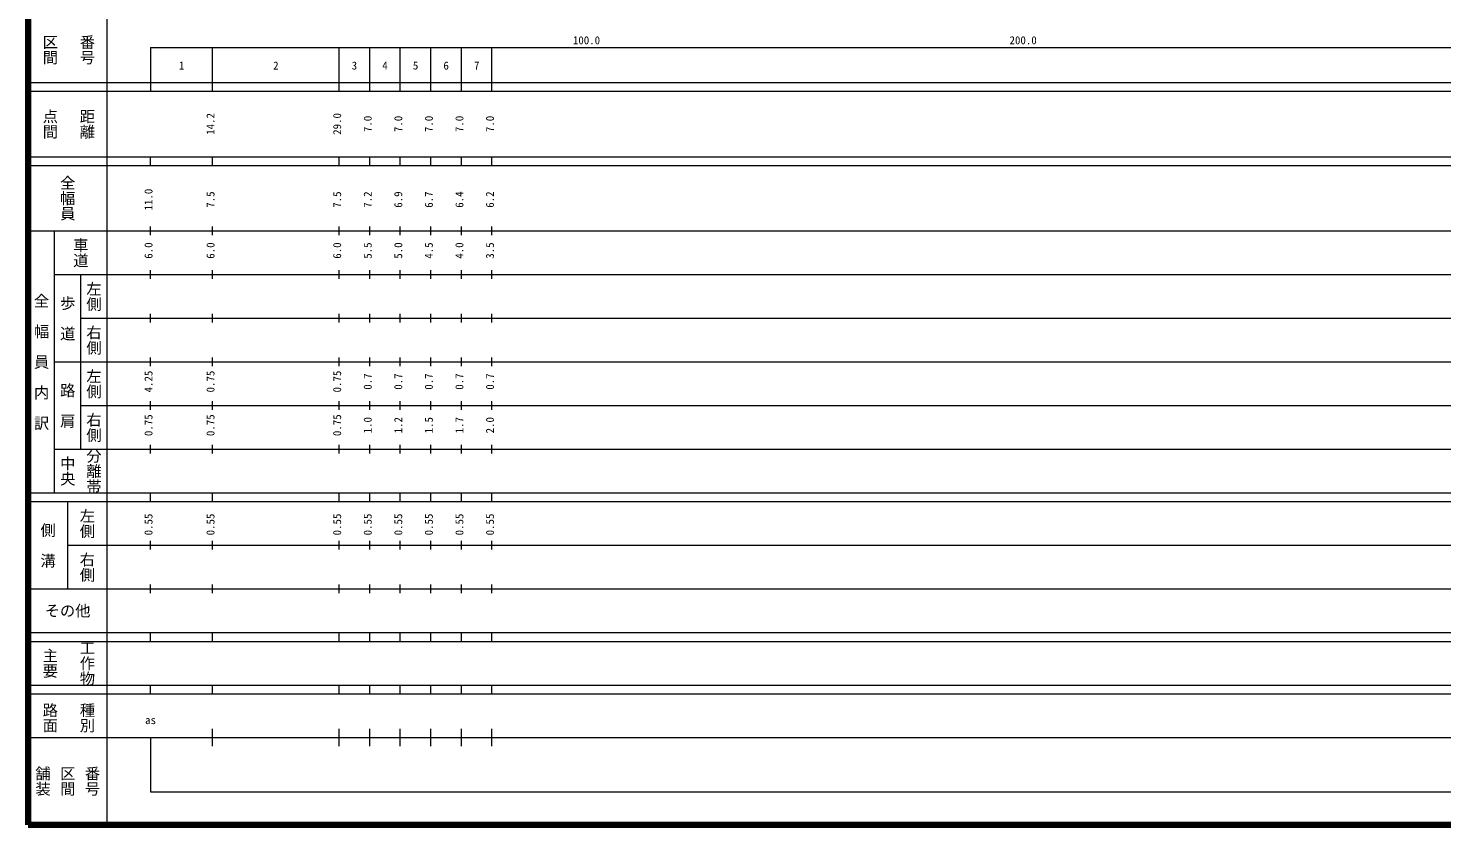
# Model space of a CAD drawing. Units: millimetres on the paper, enlarged 1000 times. Extents: x 40000 to 680000, y 20000 to 380000.
# Drawn here: x 40000 to 363711, y 20000 to 202409 of the extents above; entities that cross this region are included whole.
import ezdxf
from ezdxf.enums import TextEntityAlignment as Align

# ---------------------------------------------------------------- set-up
doc = ezdxf.new("R2010")
doc.units = ezdxf.units.MM
doc.header["$LTSCALE"] = 1000
doc.layers.add('M-TTL', color=2, linetype='Continuous', lineweight=140)
doc.layers.add('M-TTL-BAND', color=7, linetype='Continuous', lineweight=13)
doc.styles.add('@ＭＳ ゴシック', font='')
doc.styles.add('ＭＳ ゴシック', font='')
doc.styles.get('@ＭＳ ゴシック').set_extended_font_data('@MS Gothic')
doc.styles.get('ＭＳ ゴシック').set_extended_font_data('MS Gothic')

msp = doc.modelspace()

# ---------------------------------------------------------------- linework, layer by layer
at = {"layer": 'M-TTL'}
for p, q in [((40000, 380000), (40000, 20000)), ((40000, 20000), (680000, 20000))]:
    msp.add_line(p, q, dxfattribs=at)
at = {"layer": 'M-TTL-BAND'}
for p, q in [((58000, 370000), (58000, 20000)), ((68000, 198000), (579000, 198000)), ((68000, 198000), (68000, 188000)), ((82200, 188000), (82200, 198000)), ((111200, 188000), (111200, 198000)), ((118200, 188000), (118200, 198000)), ((125200, 188000), (125200, 198000)), ((132200, 188000), (132200, 198000)), ((139200, 188000), (139200, 198000)), ((146200, 188000), (146200, 198000)), ((40000, 190000), (579000, 190000)), ((40000, 188000), (579000, 188000)), ((40000, 173000), (579000, 173000)), ((68000, 171000), (68000, 173000)), ((82200, 171000), (82200, 173000)), ((111200, 171000), (111200, 173000)), ((118200, 171000), (118200, 173000)), ((125200, 171000), (125200, 173000)), ((132200, 171000), (132200, 173000)), ((139200, 171000), (139200, 173000)), ((146200, 171000), (146200, 173000)), ((40000, 171000), (579000, 171000)), ((40000, 156000), (579000, 156000)), ((46000, 96000), (46000, 156000)), ((68000, 155000), (68000, 157000)), ((82200, 155000), (82200, 157000)), ((111200, 155000), (111200, 157000)), ((118200, 155000), (118200, 157000)), ((125200, 155000), (125200, 157000)), ((132200, 155000), (132200, 157000)), ((139200, 155000), (139200, 157000)), ((146200, 155000), (146200, 157000)), ((46000, 146000), (579000, 146000)), ((52000, 146000), (52000, 106000)), ((68000, 145000), (68000, 147000)), ((82200, 145000), (82200, 147000)), ((111200, 145000), (111200, 147000)), ((118200, 145000), (118200, 147000)), ((125200, 145000), (125200, 147000)), ((132200, 145000), (132200, 147000)), ((139200, 145000), (139200, 147000)), ((146200, 145000), (146200, 147000)), ((52000, 136000), (579000, 136000)), ((68000, 135000), (68000, 137000)), ((82200, 135000), (82200, 137000)), ((111200, 135000), (111200, 137000)), ((118200, 135000), (118200, 137000)), ((125200, 135000), (125200, 137000)), ((132200, 135000), (132200, 137000)), ((139200, 135000), (139200, 137000)), ((146200, 135000), (146200, 137000)), ((68000, 125000), (68000, 127000)), ((82200, 125000), (82200, 127000)), ((111200, 125000), (111200, 127000)), ((118200, 125000), (118200, 127000)), ((125200, 125000), (125200, 127000)), ((132200, 125000), (132200, 127000)), ((139200, 125000), (139200, 127000)), ((146200, 125000), (146200, 127000)), ((46000, 126000), (579000, 126000)), ((68000, 115000), (68000, 117000)), ((82200, 115000), (82200, 117000)), ((111200, 115000), (111200, 117000)), ((118200, 115000), (118200, 117000)), ((125200, 115000), (125200, 117000)), ((132200, 115000), (132200, 117000)), ((139200, 115000), (139200, 117000)), ((146200, 115000), (146200, 117000)), ((52000, 116000), (579000, 116000)), ((68000, 105000), (68000, 107000)), ((82200, 105000), (82200, 107000)), ((111200, 105000), (111200, 107000)), ((118200, 105000), (118200, 107000)), ((125200, 105000), (125200, 107000)), ((132200, 105000), (132200, 107000)), ((139200, 105000), (139200, 107000)), ((146200, 105000), (146200, 107000)), ((46000, 106000), (579000, 106000)), ((40000, 96000), (579000, 96000)), ((40000, 94000), (579000, 94000)), ((49000, 94000), (49000, 74000)), ((68000, 94000), (68000, 96000)), ((82200, 94000), (82200, 96000)), ((111200, 94000), (111200, 96000)), ((118200, 94000), (118200, 96000)), ((125200, 94000), (125200, 96000)), ((132200, 94000), (132200, 96000)), ((139200, 94000), (139200, 96000)), ((146200, 94000), (146200, 96000)), ((68000, 83000), (68000, 85000)), ((82200, 83000), (82200, 85000)), ((111200, 83000), (111200, 85000)), ((118200, 83000), (118200, 85000)), ((125200, 83000), (125200, 85000)), ((132200, 83000), (132200, 85000)), ((139200, 83000), (139200, 85000)), ((146200, 83000), (146200, 85000)), ((49000, 84000), (579000, 84000)), ((68000, 73000), (68000, 75000)), ((82200, 73000), (82200, 75000)), ((111200, 73000), (111200, 75000)), ((118200, 73000), (118200, 75000)), ((125200, 73000), (125200, 75000)), ((132200, 73000), (132200, 75000)), ((139200, 73000), (139200, 75000)), ((146200, 73000), (146200, 75000)), ((40000, 74000), (579000, 74000)), ((40000, 64000), (579000, 64000)), ((40000, 62000), (579000, 62000)), ((68000, 62000), (68000, 64000)), ((82200, 62000), (82200, 64000)), ((111200, 62000), (111200, 64000)), ((118200, 62000), (118200, 64000)), ((125200, 62000), (125200, 64000)), ((132200, 62000), (132200, 64000)), ((139200, 62000), (139200, 64000)), ((146200, 62000), (146200, 64000)), ((40000, 52000), (579000, 52000)), ((68000, 50000), (68000, 52000)), ((82200, 50000), (82200, 52000)), ((111200, 50000), (111200, 52000)), ((118200, 50000), (118200, 52000)), ((125200, 50000), (125200, 52000)), ((132200, 50000), (132200, 52000)), ((139200, 50000), (139200, 52000)), ((146200, 50000), (146200, 52000)), ((40000, 50000), (579000, 50000)), ((40000, 40000), (579000, 40000)), ((68000, 40000), (68000, 27500)), ((82200, 38000), (82200, 42000)), ((111200, 38000), (111200, 42000)), ((118200, 38000), (118200, 42000)), ((125200, 38000), (125200, 42000)), ((132200, 38000), (132200, 42000)), ((139200, 38000), (139200, 42000)), ((146200, 38000), (146200, 42000)), ((68000, 27500), (579000, 27500))]:
    msp.add_line(p, q, dxfattribs=at)

# ---------------------------------------------------------------- texts
at = {"layer": 'M-TTL-BAND', "style": '@ＭＳ ゴシック'}
for s, p in [('番号', (53500, 197500)), ('区間', (45000, 197500)), ('点間', (45000, 180500)), ('距離', (53500, 180500)), ('全幅員', (49000, 163500)), ('車道', (52000, 151000)), ('左側', (55000, 141000)), ('全\u3000幅\u3000員\u3000内\u3000訳', (43000, 126000)), ('歩\u3000道', (49000, 136000)), ('右側', (55000, 131000)), ('左側', (55000, 121000)), ('路\u3000肩', (49000, 116000)), ('右側', (55000, 111000)), ('中央', (49000, 101000)), ('分離帯', (55000, 101000)), ('左側', (53500, 89000)), ('側\u3000溝', (44500, 84000)), ('右側', (53500, 79000)), ('工作物', (53500, 57000)), ('主要', (45000, 57000)), ('路面', (45000, 44500)), ('種別', (53500, 44500)), ('舗装', (43333, 30000)), ('区間', (49000, 30000)), ('番号', (54667, 30000))]:
    msp.add_text(s, height=2566, rotation=270, dxfattribs=at).set_placement(p, align=Align.MIDDLE_CENTER)
at = {"layer": 'M-TTL-BAND', "style": 'ＭＳ ゴシック'}
for s, p in [('100.0', (167844, 198195)), ('200.0', (267844, 198195)), ('1', (75100, 192405)), ('2', (96700, 192405)), ('3', (114700, 192405)), ('4', (121700, 192405)), ('5', (128700, 192405)), ('6', (135700, 192405)), ('7', (142700, 192405)), ('as', (68000, 42500))]:
    msp.add_text(s, height=1833, dxfattribs=at).set_placement(p, align=Align.BOTTOM_CENTER)
for s, p in [('14.2', (83200, 180500)), ('29.0', (112200, 180500)), ('7.0', (119200, 180500)), ('7.0', (126200, 180500)), ('7.0', (133200, 180500)), ('7.0', (140200, 180500)), ('7.0', (147200, 180500)), ('11.0', (69000, 163174)), ('7.5', (83200, 163174)), ('7.5', (112200, 163174)), ('7.2', (119200, 163174)), ('6.9', (126200, 163174)), ('6.7', (133200, 163174)), ('6.4', (140200, 163174)), ('6.2', (147200, 163174)), ('6.0', (69000, 151500)), ('6.0', (83200, 151500)), ('6.0', (112200, 151500)), ('5.5', (119200, 151500)), ('5.0', (126200, 151500)), ('4.5', (133200, 151500)), ('4.0', (140200, 151500)), ('3.5', (147200, 151500)), ('4.25', (69000, 121500)), ('0.75', (83200, 121500)), ('0.75', (112200, 121500)), ('0.7', (119200, 121500)), ('0.7', (126200, 121500)), ('0.7', (133200, 121500)), ('0.7', (140200, 121500)), ('0.7', (147200, 121500)), ('0.75', (69000, 111500)), ('0.75', (83200, 111500)), ('0.75', (112200, 111500)), ('1.0', (119200, 111500)), ('1.2', (126200, 111500)), ('1.5', (133200, 111500)), ('1.7', (140200, 111500)), ('2.0', (147200, 111500)), ('0.55', (69000, 88764)), ('0.55', (83200, 88764)), ('0.55', (112200, 88764)), ('0.55', (119200, 88764)), ('0.55', (126200, 88764)), ('0.55', (133200, 88764)), ('0.55', (140200, 88764)), ('0.55', (147200, 88764))]:
    msp.add_text(s, height=1833, rotation=90, dxfattribs=at).set_placement(p, align=Align.BOTTOM_CENTER)
msp.add_text('その他', height=2566, dxfattribs=at).set_placement((49000, 69000), align=Align.MIDDLE_CENTER)

doc.saveas('drawing.dxf')
